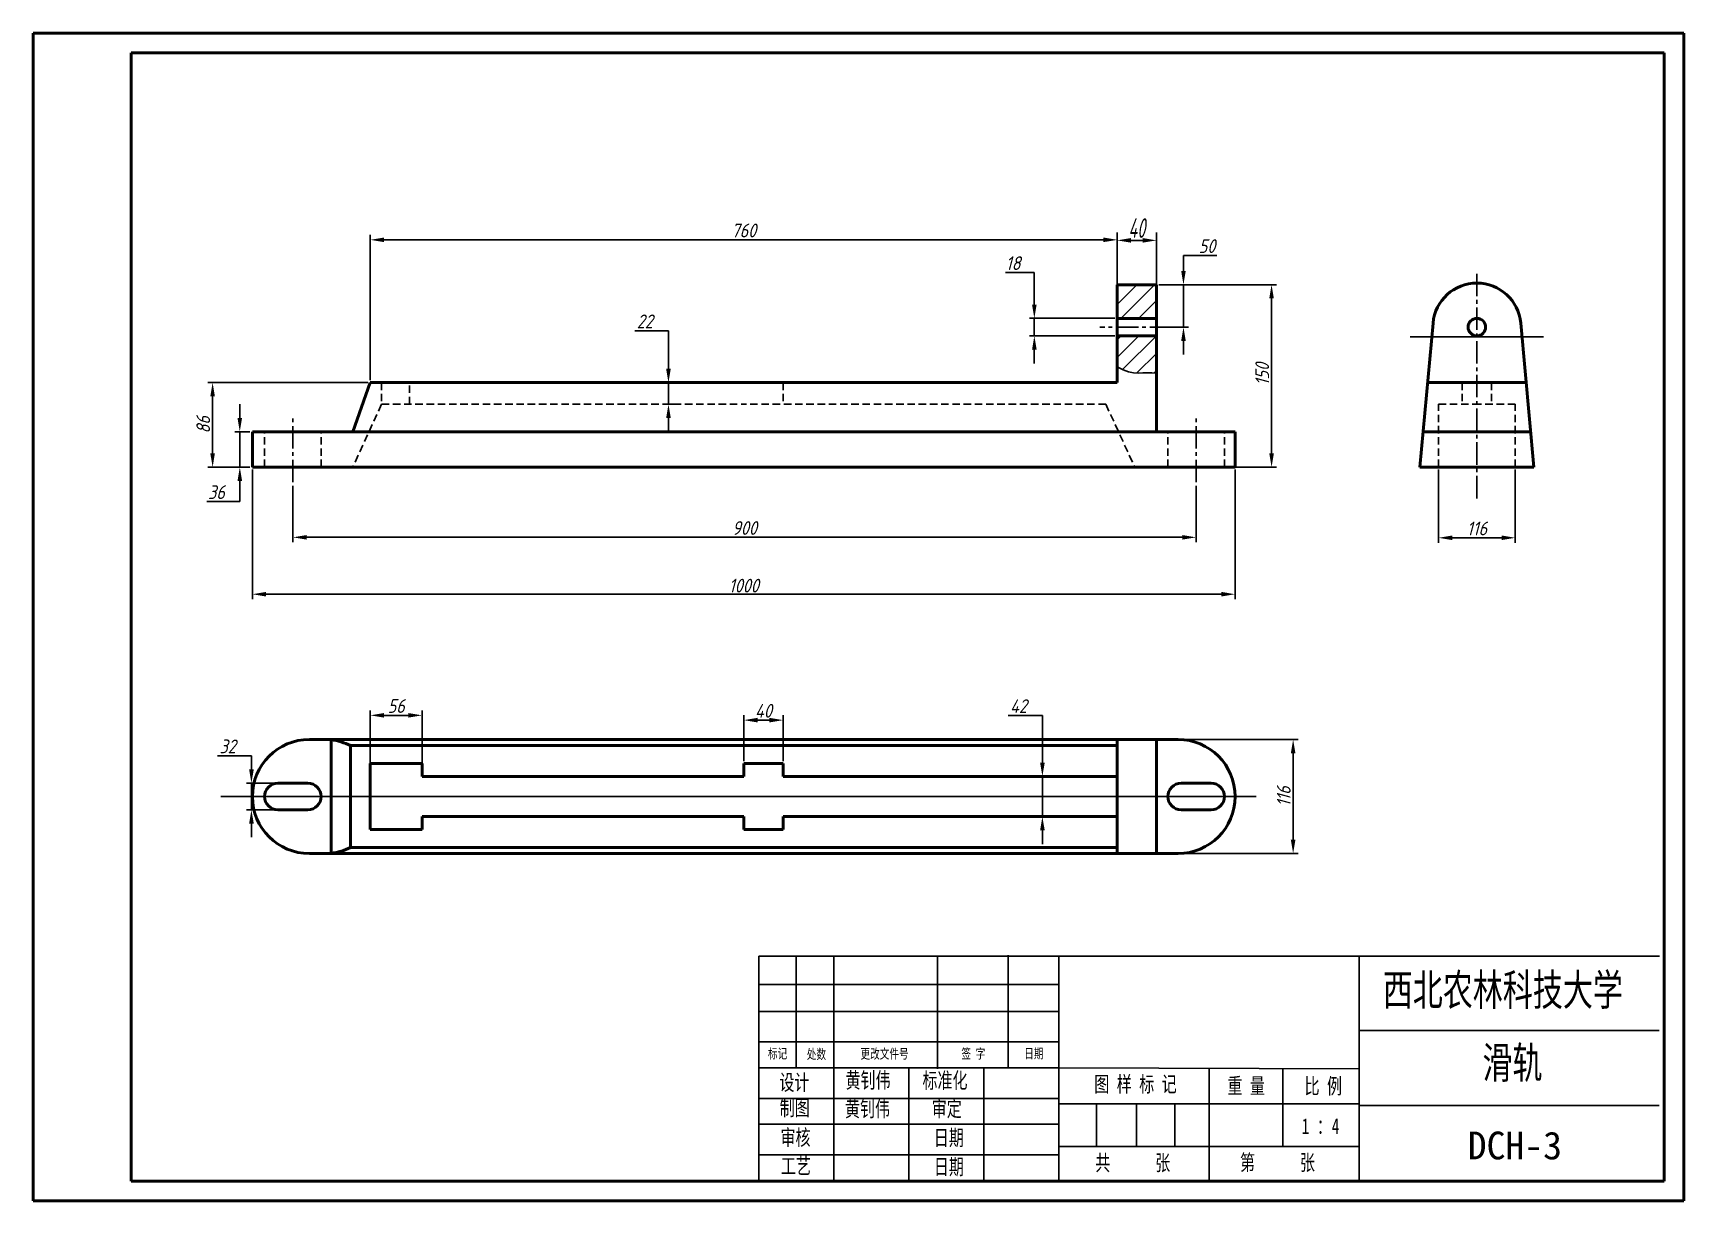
# Model space of a CAD drawing. Header units: millimetres. Extents: x 5603678 to 5604098, y 2484049 to 2484346.
import ezdxf

# ---------------------------------------------------------------- set-up
doc = ezdxf.new("R2010")
doc.units = ezdxf.units.MM
for name, pattern in [('CENTER', [23, 20, -1, 1, -1]), ('CENTER2', [28.575, 19.05, -3.175, 3.175, -3.175]), ('DASHED2', [9.525, 6.35, -3.175])]:
    doc.linetypes.add(name, pattern=pattern)
for name, color, linetype in [('中心线', 7, 'CENTER2'), ('尺寸', 7, 'Continuous'), ('点划线', 7, 'CENTER'), ('点画线', 7, 'CENTER2'), ('细实线', 7, 'Continuous'), ('虚线', 7, 'DASHED2')]:
    doc.layers.add(name, color=color, linetype=linetype)
doc.layers.add('粗实线', color=7, linetype='Continuous', lineweight=50)
doc.styles.add('仿宋6', font='', dxfattribs={"width": 0.7, "height": 4})
doc.styles.add('字母和数字', font='gbeitc.shx', dxfattribs={"width": 0.7, "height": 5})
doc.styles.add('工程字', font='', dxfattribs={"width": 0.7, "height": 2.5})
doc.styles.add('数字', font='gbeitc.shx')
doc.styles.add('样式 1', font='times.ttf', dxfattribs={"height": 4})
doc.styles.get('仿宋6').set_extended_font_data('FangSong')
doc.styles.get('工程字').set_extended_font_data('FangSong')
doc.dimstyles.new('标注样式1', dxfattribs={"dimtxt": 3.5, "dimasz": 3.5, "dimexe": 1.25, "dimexo": 0.625, "dimtad": 1, "dimtoh": 1, "dimdsep": 46, "dimtxsty": '数字', "dimcen": 2.5, "dimadec": 0, "dimazin": 0, "dimtfac": 1, "dimtmove": 1, "dimatfit": 0, "dimfxl": 1, "dimarcsym": 0})
doc.dimstyles.new('直线', dxfattribs={"dimtxt": 5, "dimasz": 3.5, "dimexe": 2, "dimexo": 0, "dimtad": 1, "dimtxsty": '字母和数字', "dimcen": 2.5, "dimadec": 0, "dimazin": 0, "dimtfac": 1, "dimtmove": 0, "dimatfit": 3, "dimfxl": 1, "dimarcsym": 0})

# ---------------------------------------------------------------- blocks, each defined once
blk = doc.blocks.new('*D19')
at = {"layer": 'Defpoints', "color": 0, "linetype": 'ByBlock', "transparency": 16777216}
for p in [(5603744.43, 2484231.27), (5603974.21, 2484231.27), (5603974.21, 2484218.04)]:
    blk.add_point(p, dxfattribs=at)
at = {"layer": '尺寸', "color": 0, "linetype": 'ByBlock', "lineweight": -2, "transparency": 16777216}
for p, q in [((5603744.43, 2484230.64), (5603744.43, 2484216.79)), ((5603974.21, 2484230.64), (5603974.21, 2484216.79)), ((5603747.93, 2484218.04), (5603970.71, 2484218.04))]:
    blk.add_line(p, q, dxfattribs=at)
at = {"layer": '尺寸', "color": 0, "linetype": 'ByBlock', "transparency": 16777216}
for points in [[(5603747.93, 2484218.62), (5603747.93, 2484217.46), (5603744.43, 2484218.04)], [(5603970.71, 2484218.62), (5603970.71, 2484217.46), (5603974.21, 2484218.04)]]:
    blk.add_solid(points, dxfattribs=at)
at = {"layer": '尺寸', "color": 0, "linetype": 'ByBlock', "transparency": 16777216, "insert": (5603859.32, 2484220.41), "char_height": 3.5, "width": 18.1608, "attachment_point": 5, "style": '数字'}
blk.add_mtext('900', dxfattribs=at)
blk = doc.blocks.new('*D20')
at = {"layer": 'Defpoints', "color": 0, "linetype": 'ByBlock', "transparency": 16777216}
for p in [(5603734.13, 2484235.89), (5603984.13, 2484235.89), (5603984.13, 2484203.57)]:
    blk.add_point(p, dxfattribs=at)
at = {"layer": '尺寸', "color": 0, "linetype": 'ByBlock', "lineweight": -2, "transparency": 16777216}
for p, q in [((5603734.13, 2484235.27), (5603734.13, 2484202.32)), ((5603984.13, 2484235.27), (5603984.13, 2484202.32)), ((5603737.63, 2484203.57), (5603980.63, 2484203.57))]:
    blk.add_line(p, q, dxfattribs=at)
at = {"layer": '尺寸', "color": 0, "linetype": 'ByBlock', "transparency": 16777216}
for points in [[(5603737.63, 2484204.16), (5603737.63, 2484202.99), (5603734.13, 2484203.57)], [(5603980.63, 2484204.16), (5603980.63, 2484202.99), (5603984.13, 2484203.57)]]:
    blk.add_solid(points, dxfattribs=at)
at = {"layer": '尺寸', "color": 0, "linetype": 'ByBlock', "transparency": 16777216, "insert": (5603859.13, 2484205.76), "char_height": 3.5, "width": 20.8271, "attachment_point": 5, "style": '数字'}
blk.add_mtext('1000', dxfattribs=at)
blk = doc.blocks.new('*D21')
at = {"layer": 'Defpoints', "color": 0, "linetype": 'ByBlock', "transparency": 16777216}
for p in [(5603954.13, 2484293.69), (5603954.13, 2484282.28), (5603764.13, 2484257.39)]:
    blk.add_point(p, dxfattribs=at)
at = {"layer": '尺寸', "color": 0, "linetype": 'ByBlock', "lineweight": -2, "transparency": 16777216}
for p, q in [((5603764.13, 2484258.02), (5603764.13, 2484294.94)), ((5603767.63, 2484293.69), (5603950.63, 2484293.69)), ((5603954.13, 2484282.91), (5603954.13, 2484294.94))]:
    blk.add_line(p, q, dxfattribs=at)
at = {"layer": '尺寸', "color": 0, "linetype": 'ByBlock', "transparency": 16777216}
for points in [[(5603767.63, 2484294.28), (5603767.63, 2484293.11), (5603764.13, 2484293.69)], [(5603950.63, 2484294.28), (5603950.63, 2484293.11), (5603954.13, 2484293.69)]]:
    blk.add_solid(points, dxfattribs=at)
at = {"layer": '尺寸', "color": 0, "linetype": 'ByBlock', "transparency": 16777216, "insert": (5603859.13, 2484296.07), "char_height": 3.5, "width": 17.2241, "attachment_point": 5, "style": '数字'}
blk.add_mtext('760', dxfattribs=at)
blk = doc.blocks.new('*D22')
at = {"layer": 'Defpoints', "color": 0, "linetype": 'ByBlock', "transparency": 16777216}
for p in [(5603843.3, 2484257.39), (5603839.97, 2484251.89), (5603843.3, 2484251.89)]:
    blk.add_point(p, dxfattribs=at)
at = {"layer": '尺寸', "color": 0, "linetype": 'ByBlock', "lineweight": -2, "transparency": 16777216}
for p, q in [((5603831.43, 2484270.58), (5603839.97, 2484270.58)), ((5603839.97, 2484270.58), (5603839.97, 2484264.39)), ((5603839.97, 2484260.89), (5603839.97, 2484264.39)), ((5603842.67, 2484257.39), (5603838.72, 2484257.39)), ((5603839.97, 2484257.39), (5603839.97, 2484251.89)), ((5603842.67, 2484251.89), (5603838.72, 2484251.89)), ((5603839.97, 2484248.39), (5603839.97, 2484244.89))]:
    blk.add_line(p, q, dxfattribs=at)
at = {"layer": '尺寸', "color": 0, "linetype": 'ByBlock', "transparency": 16777216}
for points in [[(5603839.39, 2484260.89), (5603840.56, 2484260.89), (5603839.97, 2484257.39)], [(5603839.39, 2484248.39), (5603840.56, 2484248.39), (5603839.97, 2484251.89)]]:
    blk.add_solid(points, dxfattribs=at)
at = {"layer": '尺寸', "color": 0, "linetype": 'ByBlock', "transparency": 16777216, "insert": (5603833.95, 2484272.96), "char_height": 3.5, "attachment_point": 5, "style": '数字'}
blk.add_mtext('22', dxfattribs=at)
blk = doc.blocks.new('*D23')
at = {"layer": 'Defpoints', "color": 0, "linetype": 'ByBlock', "transparency": 16777216}
for p in [(5603764.13, 2484257.39), (5603724.01, 2484235.89), (5603734.13, 2484235.89)]:
    blk.add_point(p, dxfattribs=at)
at = {"layer": '尺寸', "color": 0, "linetype": 'ByBlock', "lineweight": -2, "transparency": 16777216}
for p, q in [((5603763.5, 2484257.39), (5603722.76, 2484257.39)), ((5603724.01, 2484253.89), (5603724.01, 2484239.39)), ((5603733.5, 2484235.89), (5603722.76, 2484235.89))]:
    blk.add_line(p, q, dxfattribs=at)
at = {"layer": '尺寸', "color": 0, "linetype": 'ByBlock', "transparency": 16777216}
for points in [[(5603723.42, 2484253.89), (5603724.59, 2484253.89), (5603724.01, 2484257.39)], [(5603723.42, 2484239.39), (5603724.59, 2484239.39), (5603724.01, 2484235.89)]]:
    blk.add_solid(points, dxfattribs=at)
at = {"layer": '尺寸', "color": 0, "linetype": 'ByBlock', "transparency": 16777216, "insert": (5603721.63, 2484246.64), "char_height": 3.5, "attachment_point": 5, "rotation": 90, "style": '数字'}
blk.add_mtext('86', dxfattribs=at)
blk = doc.blocks.new('*D24')
at = {"layer": 'Defpoints', "color": 0, "linetype": 'ByBlock', "transparency": 16777216}
for p in [(5603734.13, 2484244.89), (5603730.92, 2484235.89), (5603734.13, 2484235.89)]:
    blk.add_point(p, dxfattribs=at)
at = {"layer": '尺寸', "color": 0, "linetype": 'ByBlock', "lineweight": -2, "transparency": 16777216}
for p, q in [((5603730.92, 2484248.39), (5603730.92, 2484251.89)), ((5603733.5, 2484244.89), (5603729.67, 2484244.89)), ((5603730.92, 2484244.89), (5603730.92, 2484235.89)), ((5603733.5, 2484235.89), (5603729.67, 2484235.89)), ((5603730.92, 2484232.39), (5603730.92, 2484228.89)), ((5603730.92, 2484227.14), (5603730.92, 2484228.89)), ((5603722.52, 2484227.14), (5603730.92, 2484227.14))]:
    blk.add_line(p, q, dxfattribs=at)
at = {"layer": '尺寸', "color": 0, "linetype": 'ByBlock', "transparency": 16777216}
for points in [[(5603730.34, 2484248.39), (5603731.5, 2484248.39), (5603730.92, 2484244.89)], [(5603730.34, 2484232.39), (5603731.5, 2484232.39), (5603730.92, 2484235.89)]]:
    blk.add_solid(points, dxfattribs=at)
at = {"layer": '尺寸', "color": 0, "linetype": 'ByBlock', "transparency": 16777216, "insert": (5603724.97, 2484229.52), "char_height": 3.5, "attachment_point": 5, "style": '数字'}
blk.add_mtext('36', dxfattribs=at)
blk = doc.blocks.new('*D25')
at = {"layer": 'Defpoints', "color": 0, "linetype": 'ByBlock', "transparency": 16777216}
for p in [(5603744.43, 2484155.51), (5603733.88, 2484148.76), (5603744.43, 2484148.76)]:
    blk.add_point(p, dxfattribs=at)
at = {"layer": '尺寸', "color": 0, "linetype": 'ByBlock', "lineweight": -2, "transparency": 16777216}
for p, q in [((5603725.27, 2484162.51), (5603733.88, 2484162.51)), ((5603733.88, 2484159.01), (5603733.88, 2484162.51)), ((5603743.8, 2484155.51), (5603732.63, 2484155.51)), ((5603733.88, 2484155.51), (5603733.88, 2484148.76)), ((5603743.8, 2484148.76), (5603732.63, 2484148.76)), ((5603733.88, 2484145.26), (5603733.88, 2484141.76))]:
    blk.add_line(p, q, dxfattribs=at)
at = {"layer": '尺寸', "color": 0, "linetype": 'ByBlock', "transparency": 16777216}
for points in [[(5603733.3, 2484159.01), (5603734.47, 2484159.01), (5603733.88, 2484155.51)], [(5603733.3, 2484145.26), (5603734.47, 2484145.26), (5603733.88, 2484148.76)]]:
    blk.add_solid(points, dxfattribs=at)
at = {"layer": '尺寸', "color": 0, "linetype": 'ByBlock', "transparency": 16777216, "insert": (5603727.83, 2484164.88), "char_height": 3.5, "width": 17.1581, "attachment_point": 5, "style": '数字'}
blk.add_mtext('32', dxfattribs=at)
blk = doc.blocks.new('*D26')
at = {"layer": 'Defpoints', "color": 0, "linetype": 'ByBlock', "transparency": 16777216}
for p in [(5603777.28, 2484172.77), (5603764.13, 2484159.19), (5603777.28, 2484159.46)]:
    blk.add_point(p, dxfattribs=at)
at = {"layer": '尺寸', "color": 0, "linetype": 'ByBlock', "lineweight": -2, "transparency": 16777216}
for p, q in [((5603764.13, 2484159.82), (5603764.13, 2484174.02)), ((5603777.28, 2484160.09), (5603777.28, 2484174.02)), ((5603767.63, 2484172.77), (5603773.78, 2484172.77))]:
    blk.add_line(p, q, dxfattribs=at)
at = {"layer": '尺寸', "color": 0, "linetype": 'ByBlock', "transparency": 16777216}
for points in [[(5603767.63, 2484173.36), (5603767.63, 2484172.19), (5603764.13, 2484172.77)], [(5603773.78, 2484173.36), (5603773.78, 2484172.19), (5603777.28, 2484172.77)]]:
    blk.add_solid(points, dxfattribs=at)
at = {"layer": '尺寸', "color": 0, "linetype": 'ByBlock', "transparency": 16777216, "insert": (5603770.7, 2484175.15), "char_height": 3.5, "width": 6.7733, "attachment_point": 5, "style": '数字'}
blk.add_mtext('56', dxfattribs=at)
blk = doc.blocks.new('*D27')
at = {"layer": 'Defpoints', "color": 0, "linetype": 'ByBlock', "transparency": 16777216}
for p in [(5603869.13, 2484171.55), (5603859.13, 2484160.53), (5603869.13, 2484160.53)]:
    blk.add_point(p, dxfattribs=at)
at = {"layer": '尺寸', "color": 0, "linetype": 'ByBlock', "lineweight": -2, "transparency": 16777216}
for p, q in [((5603859.13, 2484161.15), (5603859.13, 2484172.8)), ((5603862.63, 2484171.55), (5603865.63, 2484171.55)), ((5603869.13, 2484161.15), (5603869.13, 2484172.8))]:
    blk.add_line(p, q, dxfattribs=at)
at = {"layer": '尺寸', "color": 0, "linetype": 'ByBlock', "transparency": 16777216}
for points in [[(5603862.63, 2484172.14), (5603862.63, 2484170.97), (5603859.13, 2484171.55)], [(5603865.63, 2484172.14), (5603865.63, 2484170.97), (5603869.13, 2484171.55)]]:
    blk.add_solid(points, dxfattribs=at)
at = {"layer": '尺寸', "color": 0, "linetype": 'ByBlock', "transparency": 16777216, "insert": (5603864.13, 2484173.93), "char_height": 3.5, "attachment_point": 5, "style": '数字'}
blk.add_mtext('40', dxfattribs=at)
blk = doc.blocks.new('*D28')
at = {"layer": 'Defpoints', "color": 0, "linetype": 'ByBlock', "transparency": 16777216}
for p in [(5603954.13, 2484157.24), (5603935.1, 2484147.02), (5603954.13, 2484147.02)]:
    blk.add_point(p, dxfattribs=at)
at = {"layer": '尺寸', "color": 0, "linetype": 'ByBlock', "lineweight": -2, "transparency": 16777216}
for p, q in [((5603926.42, 2484172.73), (5603935.1, 2484172.73)), ((5603935.1, 2484172.73), (5603935.1, 2484164.24)), ((5603935.1, 2484160.74), (5603935.1, 2484164.24)), ((5603953.5, 2484157.24), (5603933.85, 2484157.24)), ((5603935.1, 2484157.24), (5603935.1, 2484147.02)), ((5603953.5, 2484147.02), (5603933.85, 2484147.02)), ((5603935.1, 2484143.52), (5603935.1, 2484140.02))]:
    blk.add_line(p, q, dxfattribs=at)
at = {"layer": '尺寸', "color": 0, "linetype": 'ByBlock', "transparency": 16777216}
for points in [[(5603934.52, 2484160.74), (5603935.69, 2484160.74), (5603935.1, 2484157.24)], [(5603934.52, 2484143.52), (5603935.69, 2484143.52), (5603935.1, 2484147.02)]]:
    blk.add_solid(points, dxfattribs=at)
at = {"layer": '尺寸', "color": 0, "linetype": 'ByBlock', "transparency": 16777216, "insert": (5603929.01, 2484175.11), "char_height": 3.5, "attachment_point": 5, "style": '数字'}
blk.add_mtext('42', dxfattribs=at)
blk = doc.blocks.new('*D29')
at = {"layer": 'Defpoints', "color": 0, "linetype": 'ByBlock', "transparency": 16777216}
for p in [(5604035.88, 2484235.89), (5604055.4, 2484235.89), (5604055.4, 2484217.92)]:
    blk.add_point(p, dxfattribs=at)
at = {"layer": '尺寸', "color": 0, "linetype": 'ByBlock', "lineweight": -2, "transparency": 16777216}
for p, q in [((5604035.88, 2484235.27), (5604035.88, 2484216.67)), ((5604055.4, 2484235.27), (5604055.4, 2484216.67)), ((5604039.38, 2484217.92), (5604051.9, 2484217.92))]:
    blk.add_line(p, q, dxfattribs=at)
at = {"layer": '尺寸', "color": 0, "linetype": 'ByBlock', "transparency": 16777216}
for points in [[(5604039.38, 2484218.51), (5604039.38, 2484217.34), (5604035.88, 2484217.92)], [(5604051.9, 2484218.51), (5604051.9, 2484217.34), (5604055.4, 2484217.92)]]:
    blk.add_solid(points, dxfattribs=at)
at = {"layer": '尺寸', "color": 0, "linetype": 'ByBlock', "transparency": 16777216, "insert": (5604045.64, 2484220.3), "char_height": 3.5, "attachment_point": 5, "style": '数字'}
blk.add_mtext('116', dxfattribs=at)
blk = doc.blocks.new('*D30')
at = {"layer": 'Defpoints', "color": 0, "linetype": 'ByBlock', "transparency": 16777216}
for p in [(5603964.13, 2484166.63), (5603964.13, 2484137.63), (5603998.89, 2484137.63)]:
    blk.add_point(p, dxfattribs=at)
at = {"layer": '尺寸', "color": 0, "linetype": 'ByBlock', "lineweight": -2, "transparency": 16777216}
for p, q in [((5603964.75, 2484166.63), (5604000.14, 2484166.63)), ((5603998.89, 2484163.13), (5603998.89, 2484141.13)), ((5603964.75, 2484137.63), (5604000.14, 2484137.63))]:
    blk.add_line(p, q, dxfattribs=at)
at = {"layer": '尺寸', "color": 0, "linetype": 'ByBlock', "transparency": 16777216}
for points in [[(5603998.3, 2484163.13), (5603999.47, 2484163.13), (5603998.89, 2484166.63)], [(5603998.3, 2484141.13), (5603999.47, 2484141.13), (5603998.89, 2484137.63)]]:
    blk.add_solid(points, dxfattribs=at)
at = {"layer": '尺寸', "color": 0, "linetype": 'ByBlock', "transparency": 16777216, "insert": (5603996.51, 2484152.13), "char_height": 3.5, "attachment_point": 5, "rotation": 90, "style": '数字'}
blk.add_mtext('116', dxfattribs=at)
blk = doc.blocks.new('*D31')
at = {"layer": 'Defpoints', "color": 0, "linetype": 'ByBlock', "transparency": 16777216}
for p in [(5603954.13, 2484273.73), (5603933.05, 2484269.27), (5603954.13, 2484269.27)]:
    blk.add_point(p, dxfattribs=at)
at = {"layer": '尺寸', "color": 0, "linetype": 'ByBlock', "lineweight": -2, "transparency": 16777216}
for p, q in [((5603925.75, 2484285.38), (5603933.05, 2484285.38)), ((5603933.05, 2484285.38), (5603933.05, 2484280.73)), ((5603933.05, 2484277.23), (5603933.05, 2484280.73)), ((5603953.5, 2484273.73), (5603931.8, 2484273.73)), ((5603933.05, 2484273.73), (5603933.05, 2484269.27)), ((5603953.5, 2484269.27), (5603931.8, 2484269.27)), ((5603933.05, 2484265.77), (5603933.05, 2484262.27))]:
    blk.add_line(p, q, dxfattribs=at)
at = {"layer": '尺寸', "color": 0, "linetype": 'ByBlock', "transparency": 16777216}
for points in [[(5603932.47, 2484277.23), (5603933.64, 2484277.23), (5603933.05, 2484273.73)], [(5603932.47, 2484265.77), (5603933.64, 2484265.77), (5603933.05, 2484269.27)]]:
    blk.add_solid(points, dxfattribs=at)
at = {"layer": '尺寸', "color": 0, "linetype": 'ByBlock', "transparency": 16777216, "insert": (5603927.65, 2484287.76), "char_height": 3.5, "width": 8.008, "attachment_point": 5, "style": '数字'}
blk.add_mtext('18', dxfattribs=at)
blk = doc.blocks.new('*D32')
at = {"layer": 'Defpoints', "color": 0, "linetype": 'ByBlock', "transparency": 16777216}
for p in [(5603964.13, 2484282.28), (5603964.13, 2484271.5), (5603970.99, 2484271.5)]:
    blk.add_point(p, dxfattribs=at)
at = {"layer": '尺寸', "color": 0, "linetype": 'ByBlock', "lineweight": -2, "transparency": 16777216}
for p, q in [((5603979.46, 2484289.72), (5603970.99, 2484289.72)), ((5603970.99, 2484289.72), (5603970.99, 2484289.28)), ((5603970.99, 2484285.78), (5603970.99, 2484289.28)), ((5603964.75, 2484282.28), (5603972.24, 2484282.28)), ((5603970.99, 2484282.28), (5603970.99, 2484271.5)), ((5603964.75, 2484271.5), (5603972.24, 2484271.5)), ((5603970.99, 2484268), (5603970.99, 2484264.5))]:
    blk.add_line(p, q, dxfattribs=at)
at = {"layer": '尺寸', "color": 0, "linetype": 'ByBlock', "transparency": 16777216}
for points in [[(5603970.41, 2484285.78), (5603971.57, 2484285.78), (5603970.99, 2484282.28)], [(5603970.41, 2484268), (5603971.57, 2484268), (5603970.99, 2484271.5)]]:
    blk.add_solid(points, dxfattribs=at)
at = {"layer": '尺寸', "color": 0, "linetype": 'ByBlock', "transparency": 16777216, "insert": (5603976.97, 2484292.09), "char_height": 3.5, "attachment_point": 5, "style": '数字'}
blk.add_mtext('50', dxfattribs=at)
blk = doc.blocks.new('*D33')
at = {"layer": 'Defpoints', "color": 0, "linetype": 'ByBlock', "transparency": 16777216}
for p in [(5603964.13, 2484282.28), (5603976.43, 2484235.89), (5603993.4, 2484235.89)]:
    blk.add_point(p, dxfattribs=at)
at = {"layer": '尺寸', "color": 0, "linetype": 'ByBlock', "lineweight": -2, "transparency": 16777216}
for p, q in [((5603964.75, 2484282.28), (5603994.65, 2484282.28)), ((5603993.4, 2484278.78), (5603993.4, 2484239.39)), ((5603977.06, 2484235.89), (5603994.65, 2484235.89))]:
    blk.add_line(p, q, dxfattribs=at)
at = {"layer": '尺寸', "color": 0, "linetype": 'ByBlock', "transparency": 16777216}
for points in [[(5603992.82, 2484278.78), (5603993.99, 2484278.78), (5603993.4, 2484282.28)], [(5603992.82, 2484239.39), (5603993.99, 2484239.39), (5603993.4, 2484235.89)]]:
    blk.add_solid(points, dxfattribs=at)
at = {"layer": '尺寸', "color": 0, "linetype": 'ByBlock', "transparency": 16777216, "insert": (5603991.03, 2484259.51), "char_height": 3.5, "attachment_point": 5, "rotation": 90, "style": '数字'}
blk.add_mtext('150', dxfattribs=at)
blk = doc.blocks.new('*D35')
at = {"layer": 'Defpoints', "color": 0, "transparency": 16777216}
for p in [(5603964.13, 2484293.56), (5603954.13, 2484282.28), (5603964.13, 2484282.28)]:
    blk.add_point(p, dxfattribs=at)
at = {"layer": '细实线', "color": 0, "lineweight": -2, "transparency": 16777216}
for p, q in [((5603954.13, 2484282.28), (5603954.13, 2484295.56)), ((5603957.63, 2484293.56), (5603960.63, 2484293.56)), ((5603964.13, 2484282.28), (5603964.13, 2484295.56))]:
    blk.add_line(p, q, dxfattribs=at)
at = {"layer": '细实线', "color": 0, "transparency": 16777216}
for points in [[(5603957.63, 2484294.14), (5603957.63, 2484292.97), (5603954.13, 2484293.56)], [(5603960.63, 2484294.14), (5603960.63, 2484292.97), (5603964.13, 2484293.56)]]:
    blk.add_solid(points, dxfattribs=at)
at = {"layer": '细实线', "color": 0, "transparency": 16777216, "insert": (5603959.13, 2484296.68), "char_height": 5, "attachment_point": 5, "style": '字母和数字'}
blk.add_mtext('40', dxfattribs=at)

msp = doc.modelspace()

# ---------------------------------------------------------------- hatches: boundary and pattern name
at = {"layer": '尺寸', "linetype": 'ByBlock'}
h = msp.add_hatch(dxfattribs=at)
h.set_pattern_fill('ANSI31')
h.set_pattern_definition([(45, (-1400961.049, -621038.0325), (-2.2450640303, 2.2450640303), [])])
h.paths.add_polyline_path([(5603964.125, 2484282.283), (5603954.125, 2484282.283), (5603954.125, 2484273.729), (5603964.125, 2484273.729)])
edge = h.paths.add_edge_path()
edge.add_line((5603964.125, 2484269.273), (5603954.125, 2484269.273))
edge.add_line((5603954.125, 2484269.273), (5603954.125, 2484261.401))
edge.add_spline(control_points=[(5603954.125, 2484261.401), (5603958.443, 2484258.826), (5603960.792, 2484260.311), (5603964.125, 2484259.766)], knot_values=[0, 0, 0, 0, 8.106209, 8.106209, 8.106209, 8.106209], degree=3, periodic=0)
edge.add_line((5603964.125, 2484259.766), (5603964.125, 2484260.891))
edge.add_line((5603964.125, 2484260.891), (5603964.125, 2484269.273))

# ---------------------------------------------------------------- linework, layer by layer
at = {"layer": '中心线', "color": 7, "linetype": 'ByBlock'}
for p, q in [((5604028.683, 2484269.001), (5604062.598, 2484269.001)), ((5603726.08, 2484152.13), (5603989.471, 2484152.13))]:
    msp.add_line(p, q, dxfattribs=at)
at = {"layer": '尺寸', "color": 7, "linetype": 'ByBlock'}
for p, q in [((5603964.125, 2484260.891), (5603964.125, 2484258.641)), ((5603969.625, 2484166.63), (5603954.125, 2484166.63)), ((5603754.125, 2484152.13), (5603759.125, 2484152.13)), ((5603954.125, 2484137.63), (5603969.625, 2484137.63))]:
    msp.add_line(p, q, dxfattribs=at)
at = {"layer": '点划线', "color": 7, "linetype": 'CENTER2', "ltscale": 0.3}
msp.add_line((5603968.119, 2484271.501), (5603949.685, 2484271.501), dxfattribs=at)
at = {"layer": '点划线', "linetype": 'CENTER2', "ltscale": 0.3}
for p, q in [((5603744.425, 2484223.483), (5603744.425, 2484248.82)), ((5603974.212, 2484223.483), (5603974.212, 2484248.82))]:
    msp.add_line(p, q, dxfattribs=at)
at = {"layer": '点画线', "color": 7, "linetype": 'CENTER2', "ltscale": 0.3}
msp.add_line((5604045.64, 2484227.923), (5604045.64, 2484285.711), dxfattribs=at)
at = {"layer": '粗实线'}
for p, q in [((5604098.319, 2484346.28), (5603678.319, 2484346.28)), ((5603678.319, 2484346.28), (5603678.319, 2484049.28)), ((5604098.319, 2484049.28), (5604098.319, 2484346.28)), ((5603703.319, 2484341.28), (5603703.319, 2484054.28)), ((5604093.319, 2484341.28), (5603703.319, 2484341.28)), ((5604093.319, 2484054.28), (5604093.319, 2484341.28)), ((5603774.125, 2484160.526), (5603777.275, 2484160.526)), ((5603777.275, 2484160.526), (5603777.275, 2484157.238)), ((5603777.275, 2484143.735), (5603777.275, 2484147.022)), ((5603970.385, 2484148.755), (5603978.039, 2484148.755)), ((5603774.125, 2484143.735), (5603777.275, 2484143.735)), ((5603703.319, 2484054.28), (5604093.319, 2484054.28)), ((5603678.319, 2484049.28), (5604098.319, 2484049.28))]:
    msp.add_line(p, q, dxfattribs=at)
at = {"layer": '粗实线', "color": 7, "linetype": 'ByBlock'}
for p, q in [((5603954.125, 2484257.391), (5603954.125, 2484282.283)), ((5603954.125, 2484282.283), (5603964.125, 2484282.283)), ((5603964.125, 2484282.283), (5603964.125, 2484260.891)), ((5603964.125, 2484273.729), (5603954.125, 2484273.729)), ((5603964.125, 2484273.391), (5603964.125, 2484244.891)), ((5604034.483, 2484272.519), (5604031.14, 2484235.891)), ((5603964.125, 2484269.273), (5603954.125, 2484269.273)), ((5603764.125, 2484257.391), (5603759.653, 2484244.891)), ((5603764.125, 2484257.391), (5603859.125, 2484257.391)), ((5603954.125, 2484257.391), (5603859.125, 2484257.391)), ((5604033.103, 2484257.391), (5604058.178, 2484257.391)), ((5603764.125, 2484244.891), (5603734.125, 2484244.891)), ((5603734.125, 2484235.891), (5603734.125, 2484244.891)), ((5603764.125, 2484244.891), (5603859.125, 2484244.891)), ((5603954.125, 2484244.891), (5603859.125, 2484244.891)), ((5603954.125, 2484244.891), (5603984.125, 2484244.891)), ((5603984.125, 2484235.891), (5603984.125, 2484244.891)), ((5604031.962, 2484244.891), (5604059.319, 2484244.891)), ((5603764.125, 2484235.891), (5603734.125, 2484235.891)), ((5603859.125, 2484235.891), (5603764.125, 2484235.891)), ((5603859.125, 2484235.891), (5603954.125, 2484235.891)), ((5603954.125, 2484235.891), (5603984.125, 2484235.891)), ((5604031.14, 2484235.891), (5604060.14, 2484235.891)), ((5603748.625, 2484166.63), (5603969.625, 2484166.63)), ((5603754.125, 2484166.63), (5603754.125, 2484137.63)), ((5603954.125, 2484166.63), (5603954.125, 2484137.63)), ((5603964.125, 2484166.63), (5603964.125, 2484137.63)), ((5603759.125, 2484152.13), (5603759.125, 2484165.132)), ((5603759.125, 2484165.132), (5603954.125, 2484165.132)), ((5603764.125, 2484160.526), (5603764.125, 2484143.735)), ((5603764.125, 2484160.526), (5603774.125, 2484160.526)), ((5603777.275, 2484157.238), (5603859.125, 2484157.238)), ((5603859.125, 2484157.238), (5603859.125, 2484160.526)), ((5603859.125, 2484160.526), (5603869.125, 2484160.526)), ((5603869.125, 2484160.526), (5603869.125, 2484157.238)), ((5603869.125, 2484157.238), (5603954.125, 2484157.238)), ((5603748.252, 2484155.505), (5603740.599, 2484155.505)), ((5603978.039, 2484155.505), (5603970.385, 2484155.505)), ((5603759.125, 2484152.13), (5603759.125, 2484139.128)), ((5603748.252, 2484148.755), (5603740.599, 2484148.755)), ((5603777.275, 2484147.022), (5603859.125, 2484147.022)), ((5603859.125, 2484143.735), (5603859.125, 2484147.022)), ((5603869.125, 2484143.735), (5603869.125, 2484147.022)), ((5603869.125, 2484147.022), (5603954.125, 2484147.022)), ((5603764.125, 2484143.735), (5603774.125, 2484143.735)), ((5603859.125, 2484143.735), (5603869.125, 2484143.735)), ((5603969.625, 2484137.63), (5603748.625, 2484137.63)), ((5603759.125, 2484139.128), (5603954.125, 2484139.128))]:
    msp.add_line(p, q, dxfattribs=at)
at = {"layer": '粗实线', "color": 0, "linetype": 'ByBlock'}
msp.add_line((5604056.809, 2484272.51), (5604060.14, 2484235.891), dxfattribs=at)
at = {"layer": '粗实线', "color": 0, "linetype": 'ByBlock', "lineweight": -3}
for p, q in [((5603872.437, 2484082.932), (5603872.437, 2484111.564)), ((5603882.056, 2484054.301), (5603882.056, 2484111.564)), ((5603908.439, 2484111.543), (5603908.439, 2484082.911)), ((5603926.36, 2484083.133), (5603926.36, 2484111.765)), ((5603939.32, 2484054.478), (5603939.32, 2484111.544)), ((5604015.671, 2484054.28), (5604015.671, 2484111.544)), ((5603862.968, 2484104.304), (5603939.32, 2484104.304)), ((5603862.968, 2484097.426), (5603939.32, 2484097.426)), ((5604092.022, 2484092.654), (5604015.671, 2484092.654)), ((5603862.968, 2484089.776), (5603939.32, 2484089.776)), ((5603862.968, 2484083.11), (5603939.32, 2484083.11)), ((5603901.144, 2484082.911), (5603901.144, 2484054.28)), ((5603920.232, 2484054.501), (5603920.232, 2484083.133)), ((5603939.32, 2484083.11), (5604015.671, 2484082.912)), ((5603977.495, 2484083.011), (5603977.495, 2484054.478)), ((5603996.295, 2484083.011), (5603996.295, 2484063.162)), ((5603862.968, 2484075.365), (5603939.32, 2484075.365)), ((5603939.32, 2484074.015), (5604015.671, 2484074.015)), ((5604015.671, 2484073.566), (5604092.022, 2484073.566)), ((5603862.968, 2484068.794), (5603939.32, 2484068.794)), ((5603862.968, 2484060.97), (5603939.32, 2484060.97)), ((5603939.32, 2484063.162), (5604015.671, 2484063.162))]:
    msp.add_line(p, q, dxfattribs=at)
at = {"layer": '粗实线', "color": 0, "linetype": 'ByBlock', "lineweight": 30}
msp.add_line((5603892.128, 2484054.28), (5604092.128, 2484054.28), dxfattribs=at)
at = {"layer": '粗实线'}
msp.add_circle((5604045.64, 2484271.501), 2.228, dxfattribs=at)
at = {"layer": '粗实线', "color": 7, "linetype": 'ByBlock'}
for centre, radius, start, end in [((5604045.646, 2484271.495), 11.209, 5.19797, 174.75765), ((5603748.625, 2484152.13), 14.5, 90, 270), ((5603969.625, 2484152.13), 14.5, 270, 90), ((5603740.599, 2484152.13), 3.375, 90, 270), ((5603748.252, 2484152.13), 3.375, 270, 90), ((5603970.385, 2484152.13), 3.375, 90, 270), ((5603978.039, 2484152.13), 3.375, 270, 90)]:
    msp.add_arc(centre, radius, start, end, dxfattribs=at)
for points in [[(5603754.125, 2484166.63), (5603755.844, 2484166.24), (5603757.562, 2484165.85), (5603759.125, 2484165.132)], [(5603754.125, 2484137.63), (5603755.844, 2484138.02), (5603757.562, 2484138.41), (5603759.125, 2484139.128)]]:
    msp.add_open_spline(points, degree=3, dxfattribs=at)
at = {"layer": '细实线'}
for p, q in [((5603764.125, 2484160.526), (5603774.125, 2484160.526)), ((5603862.968, 2484111.544), (5604092.128, 2484111.544)), ((5603862.968, 2484111.544), (5603862.968, 2484054.28)), ((5604093.319, 2484082.28), (5604093.319, 2484096.28)), ((5604093.319, 2484072.28), (5604093.319, 2484092.28)), ((5603948.906, 2484074.015), (5603948.906, 2484063.162)), ((5603959.033, 2484074.015), (5603959.033, 2484063.162)), ((5603968.822, 2484074.015), (5603968.822, 2484063.162)), ((5604093.319, 2484054.28), (5604093.319, 2484072.28)), ((5604093.319, 2484054.28), (5604093.319, 2484068.28)), ((5604093.319, 2484054.28), (5604093.319, 2484068.28)), ((5604093.319, 2484054.28), (5604093.319, 2484061.28))]:
    msp.add_line(p, q, dxfattribs=at)
at = {"layer": '细实线', "color": 7, "linetype": 'ByBlock'}
msp.add_open_spline([(5603954.125, 2484261.401), (5603958.443, 2484258.826), (5603960.792, 2484260.311), (5603964.125, 2484259.766)], degree=3, dxfattribs=at)
at = {"layer": '虚线', "color": 7, "linetype": 'DASHED2', "ltscale": 0.3}
for p, q in [((5603767.003, 2484257.391), (5603767.003, 2484251.891)), ((5603869.125, 2484257.391), (5603869.125, 2484251.891)), ((5604041.89, 2484257.391), (5604041.89, 2484251.891)), ((5604049.39, 2484257.391), (5604049.39, 2484251.891)), ((5603767.003, 2484251.891), (5603759.653, 2484235.891)), ((5603767.003, 2484251.891), (5603859.125, 2484251.891)), ((5603951.247, 2484251.891), (5603859.125, 2484251.891)), ((5603951.247, 2484251.891), (5603958.597, 2484235.891)), ((5604035.879, 2484235.891), (5604035.879, 2484251.891)), ((5604035.879, 2484251.891), (5604045.64, 2484251.891)), ((5604055.402, 2484251.891), (5604045.64, 2484251.891)), ((5604055.402, 2484235.891), (5604055.402, 2484251.891))]:
    msp.add_line(p, q, dxfattribs=at)
at = {"layer": '虚线', "ltscale": 0.3}
msp.add_line((5603774.125, 2484251.891), (5603774.125, 2484257.391), dxfattribs=at)
at = {"layer": '虚线', "linetype": 'DASHED2', "ltscale": 0.3}
for p, q in [((5603737.224, 2484235.891), (5603737.224, 2484244.891)), ((5603751.627, 2484235.891), (5603751.627, 2484244.891)), ((5603967.01, 2484235.891), (5603967.01, 2484244.891)), ((5603981.414, 2484235.891), (5603981.414, 2484244.891))]:
    msp.add_line(p, q, dxfattribs=at)

# ---------------------------------------------------------------- texts
at = {"color": 0, "linetype": 'ByBlock', "lineweight": -3, "attachment_point": 1}
for s, width, gutter_width, insert, char_height, style in [('{\\fSimSun|b0|i0|c134|p2;西北农林科技大学}', 64.34767, 27.735, (5604021.685, 2484106.984), 8, '仿宋6'), ('{\\fSimSun|b0|i0|c134|p2;标记}', 15.18859, 13.838, (5603865.285, 2484088.021), 2.5, '工程字'), ('{\\fSimSun|b0|i0|c134|p2;处数}', 15.18859, 13.838, (5603875.163, 2484087.876), 2.5, '工程字'), ('{\\fSimSun|b0|i0|c134|p2;更改文件号}', 15.18859, 13.838, (5603888.825, 2484087.962), 2.5, '工程字'), ('{\\fSimSun|b0|i0|c134|p2;签 字}', 15.18859, 13.838, (5603914.484, 2484087.996), 2.5, '工程字'), ('{\\fSimSun|b0|i0|c134|p2;日期}', 15.18859, 13.838, (5603930.466, 2484088.051), 2.5, '工程字'), ('{\\fSimSun|b0|i0|c134|p2;滑轨}', 67.94293, 35.277, (5604047.044, 2484088.45), 8, '仿宋6'), ('{\\fSimSun|b0|i0|c134|p2;设计}', 33.88321, 30.87, (5603868.197, 2484081.442), 4, '仿宋6'), ('{\\fSimSun|b0|i0|c134|p2;黄钊伟}', 33.88321, 30.87, (5603885.028, 2484082.005), 4, '仿宋6'), ('{\\fSimSun|b0|i0|c134|p2;标准化}', 22.17127, 20.199, (5603904.594, 2484081.947), 4, '仿宋6'), ('{\\fSimSun|b0|i0|c134|p2;图 样 标 记}', 38.72048, 35.277, (5603948.287, 2484081.008), 4, '仿宋6'), ('{\\fSimSun|b0|i0|c134|p2;重 量}', 38.72048, 35.277, (5603982.169, 2484080.58), 4, '仿宋6'), ('{\\fSimSun|b0|i0|c134|p2;比 例}', 38.72048, 35.277, (5604001.784, 2484080.505), 4, '仿宋6'), ('{\\fSimSun|b0|i0|c134|p2;制图}', 33.88321, 30.87, (5603868.287, 2484074.995), 4, '仿宋6'), ('{\\fSimSun|b0|i0|c134|p2;黄钊伟}', 33.88321, 30.87, (5603884.873, 2484074.743), 4, '仿宋6'), ('{\\fSimSun|b0|i0|c134|p2;审定}', 33.88321, 30.87, (5603906.952, 2484074.757), 4, '仿宋6'), ('{\\fSimSun|b0|i0|c134|p2;1 ：4}', 38.72048, 35.277, (5604001.093, 2484070.287), 4, '仿宋6'), ('{\\fSimSun|b0|i0|c134|p2;审核}', 33.88321, 30.87, (5603868.475, 2484067.448), 4, '仿宋6'), ('{\\fSimSun|b0|i0|c134|p2;日期}', 33.88321, 30.87, (5603907.489, 2484067.378), 4, '仿宋6'), ('{\\fSimSun|b0|i0|c134|p2;DCH-3}', 23.89641, 35.277, (5604043.293, 2484066.922), 7.05537, '样式 1'), ('{\\fSimSun|b0|i0|c134|p2;工艺}', 33.88321, 30.87, (5603868.585, 2484060.194), 4, '仿宋6'), ('{\\fSimSun|b0|i0|c134|p2;共      张}', 38.72048, 35.277, (5603948.559, 2484060.992), 4, '仿宋6'), ('{\\fSimSun|b0|i0|c134|p2;第      张}', 38.72048, 35.277, (5603985.381, 2484061.066), 4, '仿宋6'), ('{\\fSimSun|b0|i0|c134|p2;日期}', 33.88321, 30.87, (5603907.493, 2484059.981), 4, '仿宋6')]:
    msp.add_mtext_dynamic_manual_height_columns(s, width=width, gutter_width=gutter_width, heights=[0], dxfattribs=dict(at, insert=insert, char_height=char_height, style=style))

# ---------------------------------------------------------------- dimensions: what is measured, and where the dimension line sits
at = {"layer": '尺寸', "color": 7, "linetype": 'ByBlock'}
for base, p1, p2, text, picture, middle in [((5603954.125, 2484293.693), (5603764.125, 2484257.391), (5603954.125, 2484282.283), '760', '*D21', (5603859.125, 2484296.068)), ((5604055.402, 2484217.924), (5604035.879, 2484235.891), (5604055.402, 2484235.891), '116', '*D29', (5604045.64, 2484220.299)), ((5603974.212, 2484218.04), (5603744.425, 2484231.269), (5603974.212, 2484231.269), '900', '*D19', (5603859.319, 2484220.415))]:
    dim = msp.add_linear_dim(base=base, p1=p1, p2=p2, text=text, dimstyle='标注样式1', dxfattribs=at)
    dim.commit()
    dim.dimension.update_dxf_attribs({"geometry": picture, "text_midpoint": middle})
for base, p1, p2, text, picture, middle in [((5603970.989, 2484271.501), (5603964.125, 2484282.283), (5603964.125, 2484271.501), '50', '*D32', (5603973.837, 2484289.719)), ((5603933.052, 2484269.273), (5603954.125, 2484273.729), (5603954.125, 2484269.273), '18', '*D31', (5603933.052, 2484285.38)), ((5603993.403, 2484235.891), (5603964.125, 2484282.283), (5603976.433, 2484235.891), '150', '*D33', (5603993.403, 2484259.512)), ((5603839.973, 2484251.891), (5603843.297, 2484257.391), (5603843.297, 2484251.891), '22', '*D22', (5603839.973, 2484270.582)), ((5603730.919, 2484235.891), (5603734.125, 2484244.891), (5603734.125, 2484235.891), '36', '*D24', (5603730.919, 2484227.141)), ((5603935.104, 2484147.022), (5603954.125, 2484157.238), (5603954.125, 2484147.022), '42', '*D28', (5603931.446, 2484172.735)), ((5603733.884, 2484148.755), (5603744.425, 2484155.505), (5603744.425, 2484148.755), '32', '*D25', (5603730.041, 2484159.699))]:
    dim = msp.add_linear_dim(base=base, p1=p1, p2=p2, angle=90, text=text, dimstyle='标注样式1', dxfattribs=at)
    dim.commit()
    dim.dimension.update_dxf_attribs({"geometry": picture, "text_midpoint": middle, "dimtype": 160})
for base, p1, p2, text, picture, middle in [((5603724.008, 2484235.891), (5603764.125, 2484257.391), (5603734.125, 2484235.891), '86', '*D23', (5603721.633, 2484246.641)), ((5603998.887, 2484137.63), (5603964.125, 2484166.63), (5603964.125, 2484137.63), '116', '*D30', (5603996.512, 2484152.13))]:
    dim = msp.add_linear_dim(base=base, p1=p1, p2=p2, angle=90, text=text, dimstyle='标注样式1', dxfattribs=at)
    dim.commit()
    dim.dimension.update_dxf_attribs({"geometry": picture, "text_midpoint": middle})
for base, p1, p2, text, picture, middle in [((5603984.125, 2484203.574), (5603734.125, 2484235.891), (5603984.125, 2484235.891), '1000', '*D20', (5603859.125, 2484203.382)), ((5603777.275, 2484172.774), (5603764.125, 2484159.193), (5603777.275, 2484159.462), '56', '*D26', (5603770.7, 2484172.774)), ((5603869.125, 2484171.552), (5603859.125, 2484160.526), (5603869.125, 2484160.526), '40', '*D27', (5603864.125, 2484171.552))]:
    dim = msp.add_linear_dim(base=base, p1=p1, p2=p2, text=text, dimstyle='标注样式1', dxfattribs=at)
    dim.commit()
    dim.dimension.update_dxf_attribs({"geometry": picture, "text_midpoint": middle, "dimtype": 160})
at = {"layer": '细实线'}
dim = msp.add_linear_dim(base=(5603964.125, 2484293.558), p1=(5603954.125, 2484282.283), p2=(5603964.125, 2484282.283), text='40', dimstyle='直线', dxfattribs=at)
dim.commit()
dim.dimension.update_dxf_attribs({"geometry": '*D35', "text_midpoint": (5603959.125, 2484296.683)})

doc.saveas('drawing.dxf')
